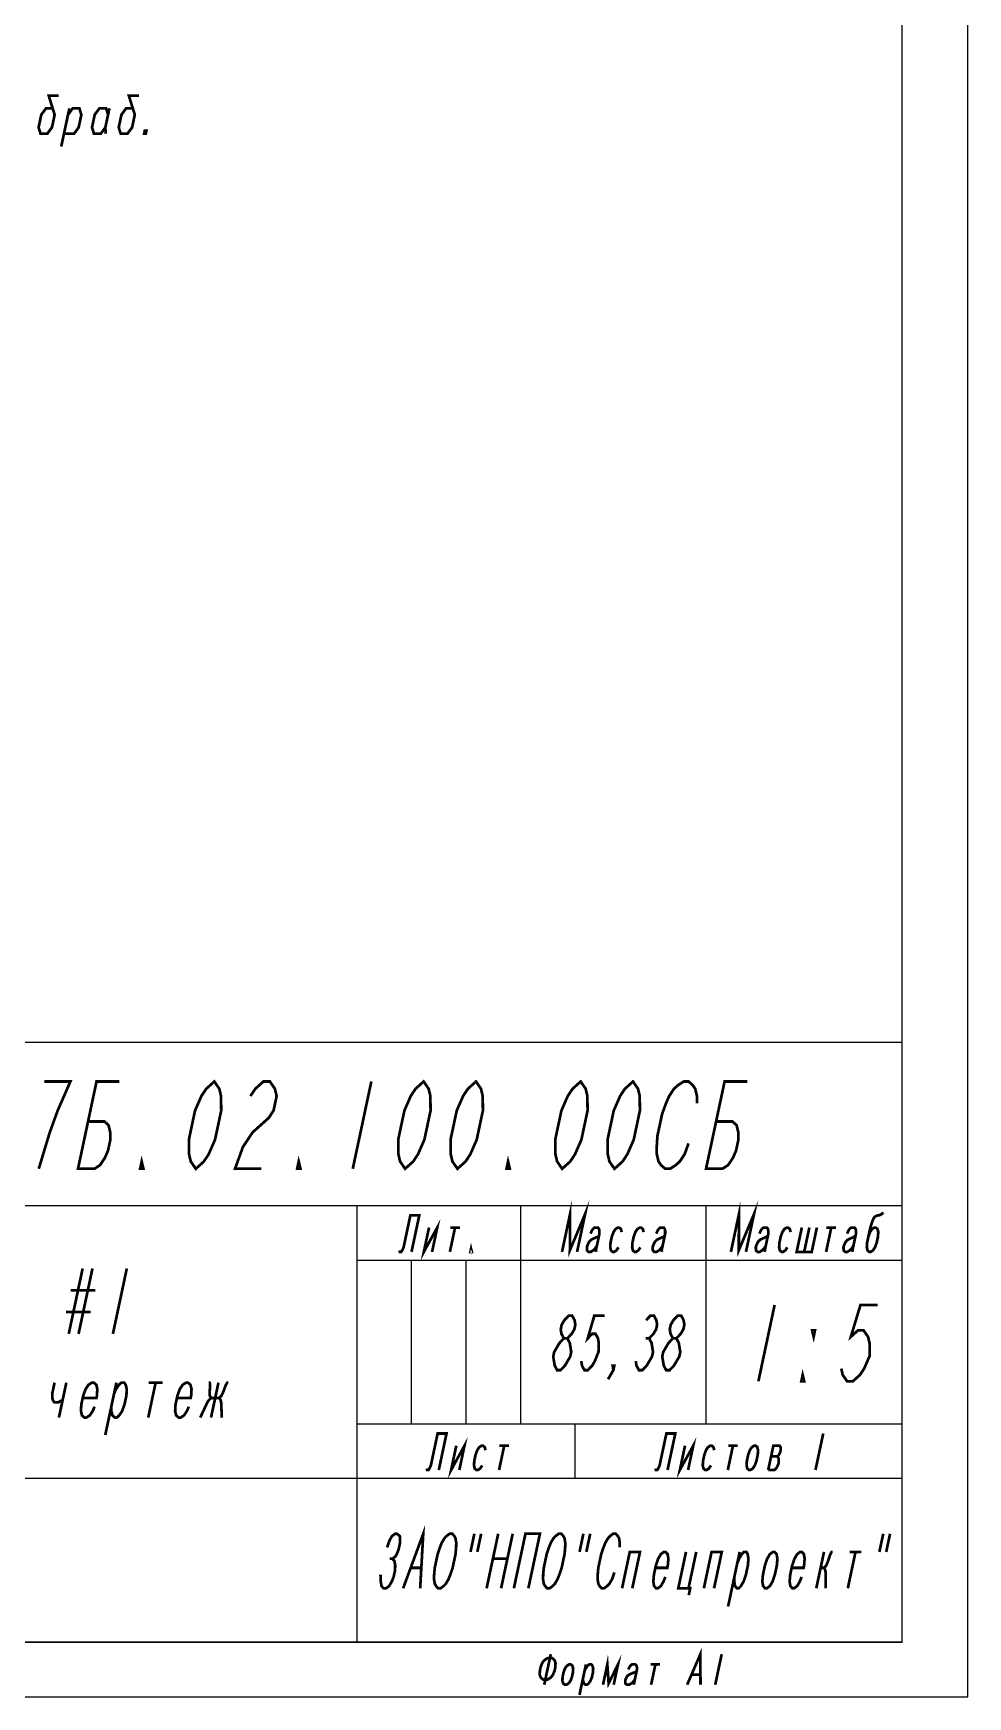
# Model space of a CAD drawing. Header units: millimetres. Extents: x 0 to 841, y 0 to 594.
# Drawn here: x 755.3 to 841, y 0 to 152.5 of the extents above; entities that cross this region are included whole.
import ezdxf

# ---------------------------------------------------------------- set-up
doc = ezdxf.new("R2010")
doc.units = ezdxf.units.MM
doc.header["$LTSCALE"] = 46.255
doc.layers.get('0').update_dxf_attribs({"linetype": 'CONTINUOUS'})

msp = doc.modelspace()

# ---------------------------------------------------------------- linework, layer by layer
at = {"color": 7, "linetype": 'Continuous'}
for p, q in [((841, 0), (841, 594)), ((835, 5), (835, 589)), ((835, 60), (650, 60)), ((835, 5), (835, 60)), ((835, 45), (650, 45)), ((785, 5), (785, 45)), ((800, 25), (800, 45)), ((817, 25), (817, 45)), ((835, 40), (785, 40)), ((790, 25), (790, 40)), ((795, 25), (795, 40)), ((835, 25), (785, 25)), ((805, 20), (805, 25)), ((835, 20), (650, 20)), ((20, 5), (835, 5)), ((835, 5), (650, 5)), ((0, 0), (841, 0))]:
    msp.add_line(p, q, dxfattribs=at)
at = {"color": 2, "linetype": 'Continuous', "const_width": 0.25}
for points in [[(757.0754212, 145.6453314), (756.4629169, 145.6453314), (756.0326758, 145.0620123), (755.7846979, 143.8953356), (755.9669611, 143.3119973), (756.5794654, 143.3119973), (757.0097065, 143.8953356), (757.2576844, 145.0620123), (756.7108948, 146.812008), (757.6296705, 146.812008)], [(764.425434, 145.6453314), (763.8129297, 145.6453314), (763.3826886, 145.0620123), (763.1347107, 143.8953356), (763.3169739, 143.3119973), (763.9294782, 143.3119973), (764.3597193, 143.8953356), (764.6076972, 145.0620123), (764.0609076, 146.812008), (764.9796448, 146.812008)], [(757.8627289, 142.1453399), (758.6066626, 145.6453314)], [(758.1107068, 143.3119973), (759.029444, 143.3119973), (759.4596851, 143.8953356), (759.7077015, 145.0620123), (759.5254383, 145.6453314), (758.912934, 145.6453314), (758.4826929, 145.0620123)], [(762.1576801, 145.0620123), (761.9754169, 145.6453314), (761.3629126, 145.6453314), (760.9326715, 145.0620123), (760.6846936, 143.8953356), (760.8669568, 143.3119973), (761.4794611, 143.3119973), (761.9097022, 143.8953356)], [(762.2816883, 145.6453314), (761.9097022, 143.8953356), (761.9388489, 143.3119973)], [(765.6138361, 143.3119973), (765.4607196, 143.3119973), (765.5227045, 143.6036761), (765.675821, 143.6036761), (765.6138361, 143.3119973)], [(755.799986, 48.4106353), (756.8085289, 51.7439653), (757.5336245, 53.743971), (758.1170477, 55.0773081), (758.7004709, 56.4106324), (756.300459, 56.4106324)], [(760.3210796, 52.7439746), (761.8210614, 52.7439746), (762.2002403, 52.4106339), (762.3585438, 51.7439653), (762.366808, 51.0773096), (762.1542481, 50.0773003), (761.8625365, 49.4106382), (761.420837, 48.7439696), (760.8999857, 48.4106353), (759.4000039, 48.4106353), (761.1004316, 56.4106324), (763.2004677, 56.4106324)], [(770.2000064, 48.4106353), (769.7417271, 49.0773039), (769.5834236, 49.7439724), (769.5667925, 51.0773096), (770.133636, 53.743971), (770.7170592, 55.0773081), (771.1587587, 55.7439767), (771.9004341, 56.4106324), (772.3587647, 55.7439767), (772.5170682, 55.0773081), (772.5336479, 53.743971), (771.9668045, 51.0773096), (771.3834326, 49.7439724), (770.9416818, 49.0773039), (770.2000064, 48.4106353)], [(775.217056, 55.0773081), (775.6587555, 55.7439767), (776.4004308, 56.4106324), (777.0004338, 56.4106324), (777.4587645, 55.7439767), (777.6170679, 55.0773081), (777.3336205, 53.743971), (776.891921, 53.0773024), (776.1502457, 52.4106339), (775.408519, 51.7439653), (774.5251199, 50.410641), (773.8000244, 48.4106353), (776.199985, 48.4106353)], [(786.3004545, 56.4106324), (784.5999755, 48.4106353)], [(789.3999995, 48.4106353), (788.9417202, 49.0773039), (788.7834167, 49.7439724), (788.7668369, 51.0773096), (789.333629, 53.743971), (789.9170522, 55.0773081), (790.3587518, 55.7439767), (791.1004271, 56.4106324), (791.5587578, 55.7439767), (791.7170612, 55.0773081), (791.733641, 53.743971), (791.1667975, 51.0773096), (790.5834257, 49.7439724), (790.1417261, 49.0773039), (789.3999995, 48.4106353)], [(794.2000234, 48.4106353), (793.7416927, 49.0773039), (793.5833893, 49.7439724), (793.5668095, 51.0773096), (794.133653, 53.743971), (794.7170248, 55.0773081), (795.1587244, 55.7439767), (795.900451, 56.4106324), (796.3587303, 55.7439767), (796.5170338, 55.0773081), (796.5336136, 53.743971), (795.9668215, 51.0773096), (795.3833983, 49.7439724), (794.9416987, 49.0773039), (794.2000234, 48.4106353)], [(803.8000199, 48.4106353), (803.3416893, 49.0773039), (803.1833858, 49.7439724), (803.166806, 51.0773096), (803.7336495, 53.743971), (804.3170214, 55.0773081), (804.7587722, 55.7439767), (805.5004476, 56.4106324), (805.9587269, 55.7439767), (806.1170303, 55.0773081), (806.1336101, 53.743971), (805.566818, 51.0773096), (804.9833948, 49.7439724), (804.5416953, 49.0773039), (803.8000199, 48.4106353)], [(808.5999925, 48.4106353), (808.1417132, 49.0773039), (807.9834097, 49.7439724), (807.96683, 51.0773096), (808.5336221, 53.743971), (809.1170453, 55.0773081), (809.5587448, 55.7439767), (810.3004715, 56.4106324), (810.7587508, 55.7439767), (810.9170543, 55.0773081), (810.933634, 53.743971), (810.3668419, 51.0773096), (809.7834187, 49.7439724), (809.3417192, 49.0773039), (808.5999925, 48.4106353)], [(816.1753575, 54.4106396), (816.1670419, 55.0773081), (816.0087385, 55.7439767), (815.7795988, 56.0773046), (815.4004713, 56.4106324), (814.9504562, 56.4106324), (814.4296049, 56.0773046), (814.0587416, 55.7439767), (813.6170421, 55.0773081), (813.3253304, 54.4106396), (812.9627827, 53.4106431), (812.5376629, 51.4106374), (812.4750909, 50.410641), (812.4834065, 49.7439724), (812.64171, 49.0773039), (812.8708496, 48.7439696), (813.2499772, 48.4106353), (813.6999922, 48.4106353), (814.2208435, 48.7439696), (814.5917068, 49.0773039), (815.0334064, 49.7439724), (815.3959542, 50.7439689)], [(817.9210587, 52.7439746), (819.4210919, 52.7439746), (819.8002194, 52.4106339), (819.9585229, 51.7439653), (819.9668384, 51.0773096), (819.7542786, 50.0773003), (819.462567, 49.4106382), (819.0208674, 48.7439696), (818.5000162, 48.4106353), (816.999983, 48.4106353), (818.700462, 56.4106324), (820.8004468, 56.4106324)], [(765.3999825, 48.4106353), (765.1000067, 48.4106353), (765.241679, 49.0773039), (765.3999825, 48.4106353)], [(779.8000029, 48.4106353), (779.4999758, 48.4106353), (779.6416995, 49.0773039), (779.8000029, 48.4106353)], [(798.999996, 48.4106353), (798.7000201, 48.4106353), (798.8416925, 49.0773039), (798.999996, 48.4106353)], [(788.8865398, 40.9271649), (788.9196993, 40.7875778), (789.0453052, 40.7875778), (789.1378029, 40.9271649), (789.2599697, 41.2063326), (789.8830201, 44.1375774), (790.6995867, 44.1375774), (789.9874778, 40.7875778)], [(803.7890865, 40.7875778), (804.5308132, 44.2771645), (804.509665, 40.9271649), (805.9126833, 44.2771645), (805.1709567, 40.7875778)], [(819.2790602, 40.7875778), (820.0207869, 44.2771645), (819.99969, 40.9271649), (821.402657, 44.2771645), (820.6609304, 40.7875778)], [(831.8870279, 42.1834099), (832.0388124, 42.6021647), (832.2238077, 42.8813324), (832.4419113, 43.020913), (832.5675172, 43.020913), (832.7262827, 42.8813324), (832.7926017, 42.6021647), (832.7663718, 42.1834099), (832.6476956, 41.6250809), (832.4958597, 41.2063326), (832.3109157, 40.9271649), (832.0928121, 40.7875778), (831.9672062, 40.7875778), (831.8084408, 40.9271649), (831.7421217, 41.2063326), (831.7683516, 41.6250809), (831.8870279, 42.1834099), (832.0650423, 43.020913), (832.2464958, 43.5792484), (832.3686626, 43.8584097), (832.4611603, 43.9979968), (832.7420411, 44.1375774), (832.8676984, 44.1375774), (833.1486306, 44.2771645), (833.2410769, 44.4167451)], [(791.5928412, 43.020913), (791.1181362, 40.7875778), (792.3465793, 43.020913), (791.8718742, 40.7875778)], [(793.9797126, 43.020913), (793.5050075, 40.7875778)], [(793.540015, 43.020913), (794.4194102, 43.020913)], [(806.4063294, 42.4625776), (806.5284962, 42.7417453), (806.6209938, 42.8813324), (806.7762688, 43.020913), (807.0903092, 43.020913), (807.1862974, 42.8813324), (807.2194569, 42.7417453), (807.2228961, 42.4625776), (806.8965363, 40.9271649), (806.9296959, 40.7875778)], [(809.2625674, 42.6021647), (809.1962997, 42.8813324), (809.0375342, 43.020913), (808.911877, 43.020913), (808.6937734, 42.8813324), (808.5088294, 42.6021647), (808.3569936, 42.1834099), (808.2383173, 41.6250809), (808.2121387, 41.2063326), (808.2784065, 40.9271649), (808.4371719, 40.7875778), (808.5628292, 40.7875778), (808.7809327, 40.9271649), (808.9658768, 41.2063326)], [(811.2725698, 42.6021647), (811.206302, 42.8813324), (811.0475366, 43.020913), (810.9218793, 43.020913), (810.7037758, 42.8813324), (810.5188317, 42.6021647), (810.3669959, 42.1834099), (810.2483196, 41.6250809), (810.2221411, 41.2063326), (810.2884088, 40.9271649), (810.4471743, 40.7875778), (810.5728315, 40.7875778), (810.7909351, 40.9271649), (810.9758791, 41.2063326)], [(812.4363364, 42.4625776), (812.5585031, 42.7417453), (812.6510008, 42.8813324), (812.8062758, 43.020913), (813.1203162, 43.020913), (813.2163043, 42.8813324), (813.2494125, 42.7417453), (813.252903, 42.4625776), (812.9265433, 40.9271649), (812.9597028, 40.7875778)], [(821.8963544, 42.4625776), (822.0185212, 42.7417453), (822.1109675, 42.8813324), (822.2662938, 43.020913), (822.5803342, 43.020913), (822.6762711, 42.8813324), (822.7094306, 42.7417453), (822.7129211, 42.4625776), (822.3865613, 40.9271649), (822.4196696, 40.7875778)], [(824.7525925, 42.6021647), (824.6862734, 42.8813324), (824.5275079, 43.020913), (824.401902, 43.020913), (824.1837985, 42.8813324), (823.9988031, 42.6021647), (823.8470186, 42.1834099), (823.7283423, 41.6250809), (823.7021124, 41.2063326), (823.7684315, 40.9271649), (823.927197, 40.7875778), (824.0528029, 40.7875778), (824.2709064, 40.9271649), (824.4559018, 41.2063326)], [(825.7837722, 43.020913), (825.3090671, 40.7875778), (826.6909373, 40.7875778), (827.1656424, 43.020913)], [(826.474733, 43.020913), (825.9999766, 40.7875778)], [(828.4847353, 43.020913), (828.0099789, 40.7875778)], [(828.0450377, 43.020913), (828.9243816, 43.020913)], [(829.9363637, 42.4625776), (830.0584791, 42.7417453), (830.1509768, 42.8813324), (830.3062518, 43.020913), (830.6203435, 43.020913), (830.7162803, 42.8813324), (830.7494399, 42.7417453), (830.7529304, 42.4625776), (830.4265193, 40.9271649), (830.4596788, 40.7875778)], [(795.5150098, 40.7875778), (795.3893526, 40.7875778), (795.4486907, 41.0667455), (795.5150098, 40.7875778)], [(807.193227, 42.322997), (807.1007806, 42.1834099), (806.7570198, 42.0438293), (806.4760876, 41.9042486), (806.3208127, 41.7646616), (806.228315, 41.6250809), (806.1061996, 41.3459132), (806.0765305, 41.2063326), (806.0799697, 40.9271649), (806.2387351, 40.7875778), (806.4271696, 40.7875778), (806.6452732, 40.9271649), (806.8005995, 41.0667455), (806.9855435, 41.3459132)], [(813.2232339, 42.322997), (813.1307363, 42.1834099), (812.7870268, 42.0438293), (812.5060946, 41.9042486), (812.3508196, 41.7646616), (812.258322, 41.6250809), (812.1361552, 41.3459132), (812.1064861, 41.2063326), (812.1099766, 40.9271649), (812.2687421, 40.7875778), (812.4571766, 40.7875778), (812.6752802, 40.9271649), (812.8306064, 41.0667455), (813.0155505, 41.3459132)], [(822.683252, 42.322997), (822.5907543, 42.1834099), (822.2470449, 42.0438293), (821.9661127, 41.9042486), (821.8107864, 41.7646616), (821.71834, 41.6250809), (821.5961733, 41.3459132), (821.5665042, 41.2063326), (821.5699947, 40.9271649), (821.7287601, 40.7875778), (821.9171946, 40.7875778), (822.1352982, 40.9271649), (822.2905732, 41.0667455), (822.4755685, 41.3459132)], [(830.7232613, 42.322997), (830.6307636, 42.1834099), (830.2870028, 42.0438293), (830.0061219, 41.9042486), (829.8507957, 41.7646616), (829.7583493, 41.6250809), (829.6361826, 41.3459132), (829.6065135, 41.2063326), (829.610004, 40.9271649), (829.7687694, 40.7875778), (829.9572039, 40.7875778), (830.1753075, 40.9271649), (830.3305825, 41.0667455), (830.5155778, 41.3459132)], [(759.825329, 39.2667558), (758.5500211, 33.266758)], [(760.7253591, 39.2667558), (759.4499999, 33.266758)], [(763.875362, 39.2667558), (762.6000027, 33.266758)], [(758.7252123, 37.2667565), (760.9752363, 37.2667565)], [(758.3000925, 35.2667572), (760.5501166, 35.2667572)], [(823.2878748, 35.9218058), (821.800007, 28.9218052)], [(832.7378834, 35.9218058), (831.1629076, 35.9218058), (830.2804325, 33.0051389), (830.9294562, 33.5884723), (831.4544139, 33.5884723), (831.8554596, 33.0051389), (831.9939495, 32.4218055), (832.008476, 31.2551387), (831.4979935, 30.088472), (831.1114744, 29.5051386), (830.462502, 28.9218052), (829.937493, 28.9218052), (829.5364986, 29.5051386), (829.3979574, 30.088472)], [(803.9637131, 32.8608166), (803.7397578, 33.2774796), (803.6721041, 33.6941491), (803.7606494, 34.1108121), (804.0054448, 34.5274816), (804.4065419, 34.944151), (804.7190424, 34.944151), (804.9429463, 34.5274816), (805.0106513, 34.1108121), (804.9221061, 33.6941491), (804.6772593, 33.2774796), (804.2762136, 32.8608166)], [(807.687797, 34.944151), (806.7502955, 34.944151), (806.1512165, 32.8608166), (806.5522622, 33.2774796), (806.8647627, 33.2774796), (807.088718, 32.8608166), (807.1563716, 32.4441471), (807.1355314, 31.6108146), (806.8021394, 30.7774821), (806.5572926, 30.3608127), (806.1562469, 29.9441497), (805.8437464, 29.9441497), (805.6197911, 30.3608127), (805.5521375, 30.7774821)], [(811.5054565, 34.5274816), (811.9065536, 34.944151), (812.2190541, 34.944151), (812.442958, 34.5274816), (812.510663, 34.1108121), (812.4220665, 33.6941491), (812.177271, 33.2774796), (811.7762253, 32.8608166), (812.0001292, 32.4441471), (812.0678342, 32.0274841), (812.1354879, 31.6108146), (812.0469427, 31.1941516), (811.8021472, 30.7774821), (811.5573004, 30.3608127), (811.1562547, 29.9441497), (810.8437542, 29.9441497), (810.619799, 30.3608127), (810.5521453, 30.7774821)], [(813.9637287, 32.8608166), (813.7397734, 33.2774796), (813.6720684, 33.6941491), (813.760665, 34.1108121), (814.0054604, 34.5274816), (814.4065575, 34.944151), (814.719058, 34.944151), (814.9429619, 34.5274816), (815.0106669, 34.1108121), (814.9220704, 33.6941491), (814.6772749, 33.2774796), (814.2762292, 32.8608166)], [(826.9919398, 33.5884723), (826.8679251, 33.0051389), (826.7294352, 33.5884723), (826.9919398, 33.5884723)], [(803.3437425, 29.9441497), (803.1198386, 30.3608127), (803.0521335, 30.7774821), (802.9844285, 31.1941516), (803.0730251, 31.6108146), (803.3178206, 32.0274841), (803.562616, 32.4441471), (803.9637131, 32.8608166), (804.2762136, 32.8608166), (804.5001175, 32.4441471), (804.5678225, 32.0274841), (804.6355275, 31.6108146), (804.546931, 31.1941516), (804.3021355, 30.7774821), (804.05734, 30.3608127), (803.656243, 29.9441497), (803.3437425, 29.9441497)], [(811.4637248, 32.8608166), (811.7762253, 32.8608166)], [(813.3437581, 29.9441497), (813.1198029, 30.3608127), (813.0521492, 30.7774821), (812.9844442, 31.1941516), (813.0729894, 31.6108146), (813.3178362, 32.0274841), (813.5626317, 32.4441471), (813.9637287, 32.8608166), (814.2762292, 32.8608166), (814.5001331, 32.4441471), (814.5678381, 32.0274841), (814.6354918, 31.6108146), (814.5469466, 31.1941516), (814.3021511, 30.7774821), (814.0573043, 30.3608127), (813.6562586, 29.9441497), (813.3437581, 29.9441497)], [(808.5000005, 29.9441497), (808.4322955, 30.3608127), (808.5885458, 30.3608127), (808.5000005, 29.9441497), (808.0103583, 29.1108172)], [(825.9999766, 28.9218052), (825.7375234, 28.9218052), (825.8614867, 29.5051386), (825.9999766, 28.9218052)], [(757.2501771, 28.7992021), (757.0376172, 27.7991993), (757.0425963, 27.3991994), (757.0900771, 27.1992027), (757.2275917, 26.9991996), (757.5875729, 26.9991996), (757.9901072, 27.1992027)], [(758.3301722, 28.7992021), (757.6499909, 25.5992033)], [(760.9225712, 26.5991997), (760.7475339, 26.1991999), (760.4825142, 25.7992), (760.1700137, 25.5992033), (759.9899974, 25.5992033), (759.7625004, 25.7992), (759.6675388, 26.1991999), (759.7050615, 26.7992028), (759.8751196, 27.5992026), (760.0926586, 28.1991991), (760.3576783, 28.599199), (760.6701788, 28.7992021), (760.8501951, 28.7992021), (761.0776921, 28.599199), (761.1726537, 28.1991991), (761.135131, 27.5992026), (761.092578, 27.3991994), (759.8326179, 27.3991994)], [(762.9202028, 28.7992021), (761.8999052, 23.9992039)], [(762.7076429, 27.7991993), (762.8826288, 28.1991991), (763.1476486, 28.599199), (763.3701666, 28.7992021), (763.6401653, 28.7992021), (763.7776799, 28.599199), (763.8726415, 28.1991991), (763.8351188, 27.5992026), (763.6650607, 26.7992028), (763.4475217, 26.1991999), (763.182502, 25.7992), (762.959984, 25.5992033), (762.780019, 25.5992033), (762.552522, 25.7992), (762.4575091, 26.1991999), (762.4525814, 26.5991997)], [(766.5201694, 28.7992021), (765.8399881, 25.5992033)], [(765.8901894, 28.7992021), (767.1502008, 28.7992021)], [(769.5625321, 26.5991997), (769.3875462, 26.1991999), (769.1225265, 25.7992), (768.8099747, 25.5992033), (768.6300097, 25.5992033), (768.4025126, 25.7992), (768.3075511, 26.1991999), (768.3450737, 26.7992028), (768.5151319, 27.5992026), (768.7326708, 28.1991991), (768.9976906, 28.599199), (769.310191, 28.7992021), (769.490156, 28.7992021), (769.7176531, 28.599199), (769.812666, 28.1991991), (769.775092, 27.5992026), (769.7325903, 27.3991994), (768.4725789, 27.3991994)], [(770.6099836, 25.5992033), (771.2675795, 26.9991996), (771.4001151, 27.1992027), (771.6225817, 27.3991994)], [(771.3801988, 28.7992021), (771.4701813, 28.7992021), (771.517662, 28.599199), (771.4801394, 27.9992024), (771.4851185, 27.5992026), (771.6225817, 27.3991994), (772.3425956, 27.3991994), (772.5651136, 27.5992026), (772.7401508, 27.9992024), (772.9576898, 28.599199), (773.090174, 28.7992021), (773.1801564, 28.7992021)], [(772.2801776, 28.7992021), (771.8975596, 26.9991996), (771.5999963, 25.5992033)], [(772.3425956, 27.3991994), (772.4801102, 27.1992027), (772.5275909, 26.9991996), (772.5900089, 25.5992033)], [(791.3865437, 20.9271657), (791.4197032, 20.7875786), (791.5453091, 20.7875786), (791.6378068, 20.9271657), (791.7599222, 21.206327), (792.383024, 24.1375782), (793.1995393, 24.1375782), (792.4874817, 20.7875786)], [(794.0928452, 23.0209138), (793.6181401, 20.7875786), (794.8465832, 23.0209138), (794.3718781, 20.7875786)], [(796.7675783, 22.6021655), (796.7013105, 22.8813268), (796.5425451, 23.0209138), (796.4168879, 23.0209138), (796.1987843, 22.8813268), (796.0138403, 22.6021655), (795.8620045, 22.1834107), (795.7433282, 21.6250817), (795.7171496, 21.206327), (795.7834174, 20.9271657), (795.9421828, 20.7875786), (796.0677887, 20.7875786), (796.2859436, 20.9271657), (796.4708876, 21.206327)], [(798.4897188, 23.0209138), (798.0150137, 20.7875786)], [(798.0500212, 23.0209138), (798.9294164, 23.0209138)], [(812.3665268, 20.9271657), (812.3996863, 20.7875786), (812.5252922, 20.7875786), (812.6177899, 20.9271657), (812.7399567, 21.206327), (813.3630071, 24.1375782), (814.1795737, 24.1375782), (813.4675161, 20.7875786)], [(815.0728282, 23.0209138), (814.5981232, 20.7875786), (815.8265663, 23.0209138), (815.3518612, 20.7875786)], [(817.7475614, 22.6021655), (817.6812936, 22.8813268), (817.5225282, 23.0209138), (817.3969223, 23.0209138), (817.1787674, 22.8813268), (816.9938234, 22.6021655), (816.8419875, 22.1834107), (816.7233113, 21.6250817), (816.6971327, 21.206327), (816.7634005, 20.9271657), (816.9221659, 20.7875786), (817.0478231, 20.7875786), (817.2659267, 20.9271657), (817.4508707, 21.206327)], [(819.4697019, 23.0209138), (818.9949968, 20.7875786)], [(819.0300043, 23.0209138), (819.9093995, 23.0209138)], [(820.8619922, 22.1834107), (821.013828, 22.6021655), (821.198772, 22.8813268), (821.4168756, 23.0209138), (821.5425328, 23.0209138), (821.7012983, 22.8813268), (821.767566, 22.6021655), (821.7413875, 22.1834107), (821.6227112, 21.6250817), (821.4708754, 21.206327), (821.2859313, 20.9271657), (821.0678278, 20.7875786), (820.9421705, 20.7875786), (820.7834051, 20.9271657), (820.7171373, 21.206327), (820.7433159, 21.6250817), (820.8619922, 22.1834107)], [(822.7009611, 20.7875786), (823.1756661, 23.0209138), (823.7409697, 23.0209138), (823.8369065, 22.8813268), (823.840397, 22.6021655), (823.8107279, 22.4625784), (823.6885612, 22.1834107), (823.5332862, 22.0438301), (822.9679827, 22.0438301)], [(827.7470637, 24.1375782), (827.0350061, 20.7875786)], [(822.7009611, 20.7875786), (823.2662646, 20.7875786), (823.4215396, 20.9271657), (823.5140372, 21.0667463), (823.6361526, 21.345914), (823.6658217, 21.4854947), (823.6623826, 21.7646624), (823.629223, 21.904243), (823.5332862, 22.0438301)], [(789.2187512, 9.9441505), (791.0628018, 14.9441455), (790.7812537, 9.9441505)], [(787.750235, 13.6941499), (787.9612037, 14.3191509), (788.2059991, 14.7358139), (788.4846728, 14.9441455), (788.640923, 14.9441455), (788.9091252, 14.7358139), (788.9429521, 14.5274824), (788.932532, 14.110813), (788.7996885, 13.485812), (788.6329668, 13.0691489), (788.5105947, 12.8608174), (788.2319211, 12.6524795), (787.9975457, 12.6524795)], [(792.3829727, 13.0691489), (792.1172856, 11.819147), (792.0625673, 11.194146), (792.0521472, 10.777483), (792.1198008, 10.3608135), (792.2318041, 10.152482), (792.4218812, 9.9441505), (792.6562566, 9.9441505), (792.9349302, 10.152482), (793.1354274, 10.3608135), (793.3802742, 10.777483), (793.5469446, 11.194146), (793.7579132, 11.819147), (794.0236002, 13.0691489), (794.0783186, 13.6941499), (794.08879, 14.110813), (794.021085, 14.5274824), (793.9091331, 14.7358139), (793.719056, 14.9441455), (793.4846806, 14.9441455), (793.206007, 14.7358139), (793.0054584, 14.5274824), (792.760663, 14.110813), (792.5939413, 13.6941499), (792.3829727, 13.0691489)], [(795.7502578, 14.9441455), (795.3960256, 13.2774805)], [(796.3752588, 14.9441455), (796.0210266, 13.2774805)], [(797.9377612, 14.9441455), (796.8750132, 9.9441505)], [(799.2658883, 14.9441455), (798.2031403, 9.9441505)], [(799.3750171, 9.9441505), (800.4377651, 14.9441455), (801.7658922, 14.9441455), (800.7031442, 9.9441505)], [(802.3829883, 13.0691489), (802.1173013, 11.819147), (802.0625829, 11.194146), (802.0521115, 10.777483), (802.1198165, 10.3608135), (802.2317684, 10.152482), (802.4218969, 9.9441505), (802.6562722, 9.9441505), (802.9348945, 10.152482), (803.1354431, 10.3608135), (803.3802385, 10.777483), (803.5469602, 11.194146), (803.7579288, 11.819147), (804.0236158, 13.0691489), (804.0783342, 13.6941499), (804.0887543, 14.110813), (804.0211006, 14.5274824), (803.9091487, 14.7358139), (803.7190203, 14.9441455), (803.4846449, 14.9441455), (803.2060226, 14.7358139), (803.0054741, 14.5274824), (802.7606273, 14.110813), (802.5939569, 13.6941499), (802.3829883, 13.0691489)], [(805.7502734, 14.9441455), (805.3960412, 13.2774805)], [(806.3752744, 14.9441455), (806.0210422, 13.2774805)], [(809.078342, 13.6941499), (809.0887621, 14.110813), (809.0211085, 14.5274824), (808.9091052, 14.7358139), (808.7190281, 14.9441455), (808.4846527, 14.9441455), (808.2059791, 14.7358139), (808.0054819, 14.5274824), (807.7606351, 14.110813), (807.5939647, 13.6941499), (807.3829961, 13.0691489), (807.1173091, 11.819147), (807.0625907, 11.194146), (807.0521193, 10.777483), (807.1198243, 10.3608135), (807.2317762, 10.152482), (807.4218533, 9.9441505), (807.6562287, 9.9441505), (807.9349023, 10.152482), (808.1354509, 10.3608135), (808.3802463, 10.777483), (808.591215, 11.402484)], [(833.2502651, 14.9441455), (832.8960328, 13.2774805)], [(833.8752661, 14.9441455), (833.5210338, 13.2774805)], [(787.1406846, 11.194146), (787.1640913, 10.5691515), (787.2317963, 10.152482), (787.4218734, 9.9441505), (787.6562488, 9.9441505), (787.9349224, 10.152482), (788.1797179, 10.5691515), (788.3463882, 10.9858145), (788.4792831, 11.6108155), (788.4897032, 12.0274849), (788.4219982, 12.444148), (788.2319211, 12.6524795)], [(797.4506855, 12.6524795), (798.7788126, 12.6524795)], [(809.2968563, 9.9441505), (810.0053721, 13.2774805), (810.9428735, 13.2774805), (810.2343577, 9.9441505)], [(813.2683022, 10.9858145), (813.1015805, 10.5691515), (812.856785, 10.152482), (812.5781114, 9.9441505), (812.4218611, 9.9441505), (812.2317841, 10.152482), (812.164079, 10.5691515), (812.2187974, 11.194146), (812.3959392, 12.0274849), (812.6069078, 12.6524795), (812.8517546, 13.0691489), (813.130377, 13.2774805), (813.2866272, 13.2774805), (813.4767556, 13.0691489), (813.5444093, 12.6524795), (813.4896909, 12.0274849), (813.445444, 11.819147), (812.3516923, 11.819147)], [(815.1616301, 13.2774805), (814.4531143, 9.9441505), (815.546866, 9.9441505), (815.4140225, 9.3191495)], [(815.3906158, 9.9441505), (816.0991316, 13.2774805)], [(816.796868, 9.9441505), (817.5053838, 13.2774805), (818.4428853, 13.2774805), (817.7343694, 9.9441505)], [(820.0835128, 13.2774805), (819.0207134, 8.2774791)], [(819.8621241, 12.2358165), (820.0287944, 12.6524795), (820.2735899, 13.0691489), (820.4741384, 13.2774805), (820.7085138, 13.2774805), (820.8204658, 13.0691489), (820.8881708, 12.6524795), (820.8334524, 12.0274849), (820.6563106, 11.194146), (820.445342, 10.5691515), (820.2005465, 10.152482), (819.999998, 9.9441505), (819.8437477, 9.9441505), (819.6536707, 10.152482), (819.5859656, 10.5691515), (819.5964371, 10.9858145)], [(822.3959548, 12.0274849), (822.6069235, 12.6524795), (822.8517189, 13.0691489), (823.1303926, 13.2774805), (823.2866428, 13.2774805), (823.4767199, 13.0691489), (823.5444249, 12.6524795), (823.4897065, 12.0274849), (823.3125648, 11.194146), (823.1015961, 10.5691515), (822.8568007, 10.152482), (822.578127, 9.9441505), (822.4218768, 9.9441505), (822.2317997, 10.152482), (822.1640947, 10.5691515), (822.218813, 11.194146), (822.3959548, 12.0274849)], [(825.7682704, 10.9858145), (825.6016, 10.5691515), (825.3568046, 10.152482), (825.0781309, 9.9441505), (824.9218807, 9.9441505), (824.7318036, 10.152482), (824.6640986, 10.5691515), (824.718817, 11.194146), (824.8959587, 12.0274849), (825.1069274, 12.6524795), (825.3517228, 13.0691489), (825.6303965, 13.2774805), (825.7866467, 13.2774805), (825.9767238, 13.0691489), (826.0444288, 12.6524795), (825.9897104, 12.0274849), (825.9454122, 11.819147), (824.8516605, 11.819147)], [(827.8178999, 13.2774805), (827.1093841, 9.9441505)], [(827.5079146, 11.819147), (827.6641649, 11.819147), (827.8204151, 11.819147), (828.0209636, 12.0274849), (828.187634, 12.444148), (828.3986026, 13.0691489), (828.521026, 13.2774805), (828.5991511, 13.2774805)], [(830.7085294, 13.2774805), (830.0000136, 9.9441505)], [(830.1616536, 13.2774805), (831.2554053, 13.2774805)], [(789.9297822, 11.819147), (790.8672837, 11.819147)], [(827.8204151, 11.819147), (827.9323671, 11.6108155), (827.9662452, 11.402484), (827.9687604, 9.9441505)], [(802.8645203, 3.5509028), (802.4969935, 3.5509028), (802.2884887, 3.4342348), (802.14117, 3.3175668), (801.9690586, 3.0842373), (801.8334432, 2.7342335), (801.7590139, 2.384236), (801.7458733, 2.0342385), (801.818814, 1.8009026), (801.9164961, 1.6842346), (802.0754669, 1.5675667), (802.4429424, 1.5675667), (802.6514985, 1.6842346), (802.7987659, 1.8009026), (802.9708773, 2.0342385), (803.1065439, 2.384236), (803.1809219, 2.7342335), (803.1940626, 3.0842373), (803.1211732, 3.3175668), (803.0234398, 3.4342348), (802.8645203, 3.5509028)], [(802.7551349, 3.9009002), (802.1600083, 1.1009013)], [(803.9392284, 2.267568), (804.0748951, 2.6175719), (804.2469551, 2.8509014), (804.4555112, 2.9675694), (804.5780373, 2.9675694), (804.7369567, 2.8509014), (804.8098975, 2.6175719), (804.7967568, 2.267568), (804.6975349, 1.8009026), (804.5619195, 1.4509051), (804.3898081, 1.2175692), (804.181252, 1.1009013), (804.058726, 1.1009013), (803.8998065, 1.2175692), (803.8269171, 1.4509051), (803.8400577, 1.8009026), (803.9392284, 2.267568)], [(805.9867534, 2.9675694), (805.3916268, 0.1675704)], [(805.86279, 2.384236), (805.9736127, 2.6175719), (806.1457241, 2.8509014), (806.2930428, 2.9675694), (806.4767549, 2.9675694), (806.5744883, 2.8509014), (806.6473777, 2.6175719), (806.6342371, 2.267568), (806.5350151, 1.8009026), (806.3993998, 1.4509051), (806.2272884, 1.2175692), (806.080021, 1.1009013), (805.9574949, 1.1009013), (805.7985242, 1.2175692), (805.7256348, 1.4509051), (805.7139827, 1.6842346)], [(807.5499744, 1.1009013), (807.9467597, 2.9675694), (808.06482, 1.2175692), (808.9267629, 2.9675694), (808.5299776, 1.1009013)], [(809.8688328, 2.500904), (809.9796555, 2.7342335), (810.0657368, 2.8509014), (810.2130042, 2.9675694), (810.5192937, 2.9675694), (810.6169758, 2.8509014), (810.6534205, 2.7342335), (810.6650725, 2.500904), (810.3923019, 1.2175692), (810.4287466, 1.1009013)], [(811.9280098, 2.9675694), (812.7855382, 2.9675694)], [(812.356774, 2.9675694), (811.9599887, 1.1009013)], [(815.2675251, 1.1009013), (816.4751793, 3.9009002), (816.4924777, 1.1009013)], [(818.4351343, 3.9009002), (817.8400078, 1.1009013)], [(810.6402798, 2.384236), (810.5542498, 2.267568), (810.2231677, 2.1509001), (809.9533742, 2.0342385), (809.8061068, 1.9175706), (809.7200255, 1.8009026), (809.6092028, 1.5675667), (809.5844101, 1.4509051), (809.5960621, 1.2175692), (809.7549816, 1.1009013), (809.938745, 1.1009013), (810.1473011, 1.2175692), (810.2946198, 1.3342372), (810.4666799, 1.5675667)], [(815.7108672, 2.0342385), (816.4458696, 2.0342385)]]:
    msp.add_lwpolyline(points, dxfattribs=at)

doc.saveas('drawing.dxf')
